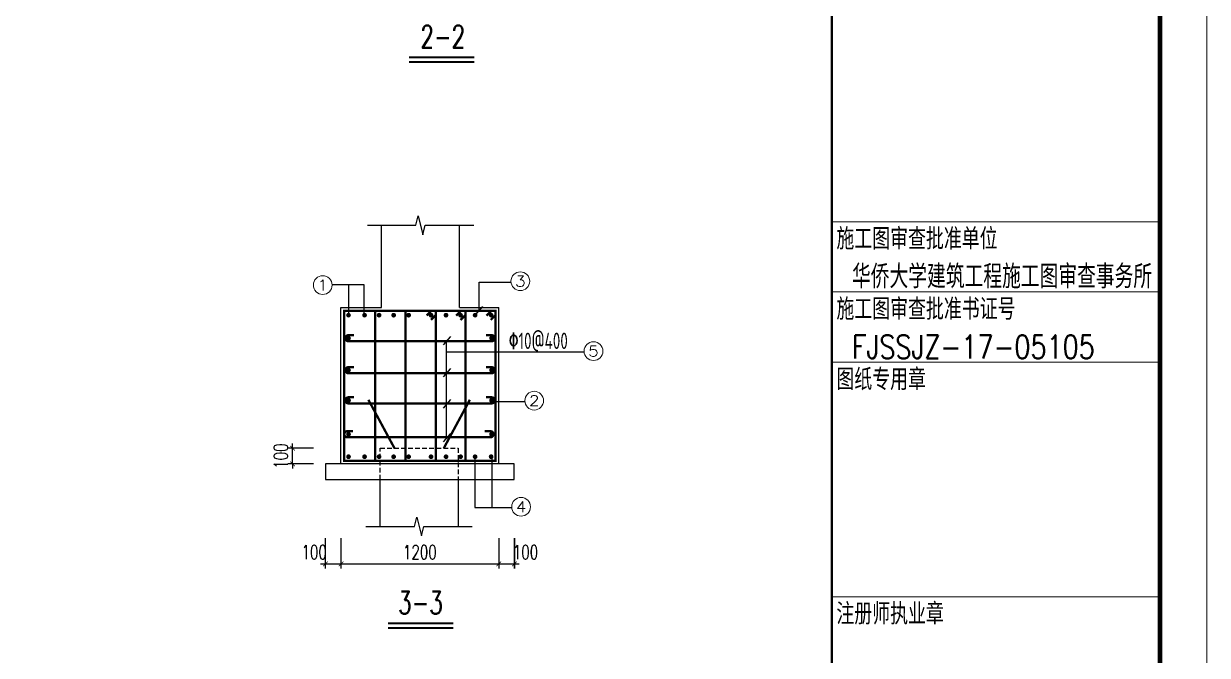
# Model space of a CAD drawing. Extents: x -21254 to 860439, y -324318 to 454338.
# Drawn here: x 492862 to 518103, y 203041 to 216517 of the extents above; entities that cross this region are included whole.
import ezdxf
from ezdxf.enums import TextEntityAlignment as Align

# ---------------------------------------------------------------- set-up
doc = ezdxf.new("R2010")
doc.units = 0
doc.header["$LTSCALE"] = 1000
doc.header["$MEASUREMENT"] = 0
doc.linetypes.add('DASH', pattern=[0.35, 0.25, -0.1])
doc.linetypes.add('DASHED', pattern=[0.75, 0.5, -0.25])
doc.layers.get('0').update_dxf_attribs({"linetype": 'CONTINUOUS'})
doc.layers.get('Defpoints').update_dxf_attribs({"linetype": 'CONTINUOUS', "lineweight": 5})
for name, color, linetype in [('AXIS_TEXT', 7, 'CONTINUOUS'), ('BASE_DE', 7, 'CONTINUOUS'), ('DIMENSION', 3, 'CONTINUOUS'), ('PILE_DASH', 9, 'DASHED'), ('PILE_DE', 7, 'CONTINUOUS'), ('REIN', 1, 'CONTINUOUS'), ('TEXT', 7, 'CONTINUOUS'), ('THIN', 7, 'CONTINUOUS')]:
    doc.layers.add(name, color=color, linetype=linetype)
for name, color, linetype, lineweight in [('DIM', 3, 'CONTINUOUS', 5), ('FRAME', 3, 'CONTINUOUS', 5), ('PUB_TEXT', 7, 'CONTINUOUS', 5)]:
    doc.layers.add(name, color=color, linetype=linetype, lineweight=lineweight)
doc.styles.add('_HZTXT', font='TXT', dxfattribs={"width": 0.8, "bigfont": 'HZTXT'})
doc.styles.add('_TCH_AXIS', font='COMPLEX', dxfattribs={"bigfont": 'GBCBIG'})
doc.styles.add('COMPLEX', font='COMPLEX')
doc.styles.add('DXFS', font='txt.shx', dxfattribs={"width": 0.65, "bigfont": 'dxfs.shx'})
doc.styles.add('FRAME', font='simhei.ttf', dxfattribs={"width": 0.7})
doc.styles.add('TSSD_Dimension', font='TXT.shx', dxfattribs={"width": 0.7, "bigfont": 'hztxt.shx'})
doc.styles.add('TSSD_REIN', font='Tssdeng.shx', dxfattribs={"width": 0.7, "bigfont": 'hztxt.shx'})
doc.dimstyles.new('TSSD_30_100', dxfattribs={"dimtxt": 300, "dimasz": 100, "dimexe": 100, "dimexo": 250, "dimgap": 100, "dimtad": 1, "dimdec": 0, "dimlfac": 0.3, "dimzin": 0, "dimdsep": 46, "dimtxsty": 'TSSD_Dimension', "dimblk": 'ARCHTICK', "dimcen": 0, "dimdle": 100, "dimclrt": 7, "dimadec": 0, "dimazin": 0, "dimtfac": 1, "dimtdec": 0, "dimtix": 1, "dimtmove": 2, "dimatfit": 3, "dimfxl": 1, "dimtolj": 1, "dimtzin": 0, "dimarcsym": 0})

# ---------------------------------------------------------------- blocks, each defined once
blk = doc.blocks.new('_AXISO')
blk.add_circle((0, 0), 0.5)
at = {"layer": 'AXIS_TEXT', "style": 'COMPLEX', "width": 1.041667}
blk.add_attdef('A', text='', height=0.56, dxfattribs=at).set_placement((-0.25, -0.28), (0.25, -0.28), align=Align.FIT)
blk = doc.blocks.new('_ARCHTICK')
at = {"color": 0, "linetype": 'ByBlock', "const_width": 0.15}
blk.add_lwpolyline([(-0.5, -0.5), (0.5, 0.5)], dxfattribs=at)
blk = doc.blocks.new('*D876')
at = {"layer": 'Defpoints', "color": 0, "transparency": 16777216}
for p in [(224857, 151194), (225557, 151194), (225557, 150861)]:
    blk.add_point(p, dxfattribs=at)
at = {"layer": 'DIM', "color": 0, "lineweight": -2, "transparency": 16777216}
for p, q in [((225307, 151194), (224757, 151194)), ((224857, 151194), (224857, 151294)), ((224857, 150861), (224857, 151194)), ((225307, 150861), (224757, 150861)), ((224857, 150861), (224857, 150761))]:
    blk.add_line(p, q, dxfattribs=at)
at = {"layer": 'DIM', "color": 0, "lineweight": -2, "transparency": 16777216, "xscale": 100, "yscale": 100, "zscale": 100}
for p, rotation in [((224857, 151194), 270), ((224857, 150861), 90)]:
    blk.add_blockref('_ARCHTICK', p, dxfattribs=dict(at, rotation=rotation))
at = {"layer": 'DIM', "color": 7, "transparency": 16777216, "insert": (224607, 151027), "char_height": 300, "attachment_point": 5, "rotation": 90, "style": 'TSSD_Dimension'}
blk.add_mtext('\\A1;100', dxfattribs=at)
blk = doc.blocks.new('*D877')
at = {"layer": 'Defpoints', "color": 0, "transparency": 16777216}
for p in [(229254, 149527), (229588, 149527), (229588, 148727)]:
    blk.add_point(p, dxfattribs=at)
at = {"layer": 'DIM', "color": 0, "lineweight": -2, "transparency": 16777216}
for p, q in [((229254, 149277), (229254, 148627)), ((229588, 149277), (229588, 148627)), ((229154, 148727), (229688, 148727))]:
    blk.add_line(p, q, dxfattribs=at)
at = {"layer": 'DIM', "color": 0, "lineweight": -2, "transparency": 16777216, "xscale": 100, "yscale": 100, "zscale": 100, "rotation": 180}
blk.add_blockref('_ARCHTICK', (229254, 148727), dxfattribs=at)
at = {"layer": 'DIM', "color": 0, "lineweight": -2, "transparency": 16777216, "xscale": 100, "yscale": 100, "zscale": 100}
blk.add_blockref('_ARCHTICK', (229588, 148727), dxfattribs=at)
at = {"layer": 'DIM', "color": 7, "transparency": 16777216, "insert": (229826, 148977), "char_height": 300, "attachment_point": 5, "style": 'TSSD_Dimension'}
blk.add_mtext('\\A1;100', dxfattribs=at)
blk = doc.blocks.new('*D878')
at = {"layer": 'Defpoints', "color": 0, "transparency": 16777216}
for p in [(225891, 149527), (229254, 149527), (229254, 148727)]:
    blk.add_point(p, dxfattribs=at)
at = {"layer": 'DIM', "color": 0, "lineweight": -2, "transparency": 16777216}
for p, q in [((225891, 149277), (225891, 148627)), ((229254, 149277), (229254, 148627)), ((225791, 148727), (229354, 148727))]:
    blk.add_line(p, q, dxfattribs=at)
at = {"layer": 'DIM', "color": 0, "lineweight": -2, "transparency": 16777216, "xscale": 100, "yscale": 100, "zscale": 100, "rotation": 180}
blk.add_blockref('_ARCHTICK', (225891, 148727), dxfattribs=at)
at = {"layer": 'DIM', "color": 0, "lineweight": -2, "transparency": 16777216, "xscale": 100, "yscale": 100, "zscale": 100}
blk.add_blockref('_ARCHTICK', (229254, 148727), dxfattribs=at)
at = {"layer": 'DIM', "color": 7, "transparency": 16777216, "insert": (227573, 148977), "char_height": 300, "attachment_point": 5, "style": 'TSSD_Dimension'}
blk.add_mtext('\\A1;1200', dxfattribs=at)
blk = doc.blocks.new('*D879')
at = {"layer": 'Defpoints', "color": 0, "transparency": 16777216}
for p in [(225557, 149527), (225891, 149527), (225891, 148727)]:
    blk.add_point(p, dxfattribs=at)
at = {"layer": 'DIM', "color": 0, "lineweight": -2, "transparency": 16777216}
for p, q in [((225557, 149277), (225557, 148627)), ((225891, 149277), (225891, 148627)), ((225457, 148727), (225991, 148727))]:
    blk.add_line(p, q, dxfattribs=at)
at = {"layer": 'DIM', "color": 0, "lineweight": -2, "transparency": 16777216, "xscale": 100, "yscale": 100, "zscale": 100, "rotation": 180}
blk.add_blockref('_ARCHTICK', (225557, 148727), dxfattribs=at)
at = {"layer": 'DIM', "color": 0, "lineweight": -2, "transparency": 16777216, "xscale": 100, "yscale": 100, "zscale": 100}
blk.add_blockref('_ARCHTICK', (225891, 148727), dxfattribs=at)
at = {"layer": 'DIM', "color": 7, "transparency": 16777216, "insert": (225319, 148977), "char_height": 300, "attachment_point": 5, "style": 'TSSD_Dimension'}
blk.add_mtext('\\A1;100', dxfattribs=at)
blk = doc.blocks.new('*D1567')
at = {"layer": 'Defpoints', "color": 0, "transparency": 16777216}
for p in [(498595, 207458), (499295, 207458), (499295, 207125)]:
    blk.add_point(p, dxfattribs=at)
at = {"layer": 'DIM', "color": 0, "lineweight": -2, "transparency": 16777216}
for p, q in [((498595, 207458), (498595, 207558)), ((499045, 207458), (498495, 207458)), ((498595, 207125), (498595, 207458)), ((499045, 207125), (498495, 207125)), ((498595, 207125), (498595, 207025))]:
    blk.add_line(p, q, dxfattribs=at)
at = {"layer": 'DIM', "color": 0, "lineweight": -2, "transparency": 16777216, "xscale": 100, "yscale": 100, "zscale": 100}
for p, rotation in [((498595, 207458), 270), ((498595, 207125), 90)]:
    blk.add_blockref('_ARCHTICK', p, dxfattribs=dict(at, rotation=rotation))
at = {"layer": 'DIM', "color": 7, "transparency": 16777216, "insert": (498345, 207291), "char_height": 300, "attachment_point": 5, "rotation": 90, "style": 'TSSD_Dimension'}
blk.add_mtext('\\A1;100', dxfattribs=at)
blk = doc.blocks.new('*D1568')
at = {"layer": 'Defpoints', "color": 0, "transparency": 16777216}
for p in [(502992, 205791), (503325, 205791), (503325, 204991)]:
    blk.add_point(p, dxfattribs=at)
at = {"layer": 'DIM', "color": 0, "lineweight": -2, "transparency": 16777216}
for p, q in [((502992, 205541), (502992, 204891)), ((503325, 205541), (503325, 204891)), ((502892, 204991), (503425, 204991))]:
    blk.add_line(p, q, dxfattribs=at)
at = {"layer": 'DIM', "color": 0, "lineweight": -2, "transparency": 16777216, "xscale": 100, "yscale": 100, "zscale": 100, "rotation": 180}
blk.add_blockref('_ARCHTICK', (502992, 204991), dxfattribs=at)
at = {"layer": 'DIM', "color": 0, "lineweight": -2, "transparency": 16777216, "xscale": 100, "yscale": 100, "zscale": 100}
blk.add_blockref('_ARCHTICK', (503325, 204991), dxfattribs=at)
at = {"layer": 'DIM', "color": 7, "transparency": 16777216, "insert": (503564, 205241), "char_height": 300, "attachment_point": 5, "style": 'TSSD_Dimension'}
blk.add_mtext('\\A1;100', dxfattribs=at)
blk = doc.blocks.new('*D1569')
at = {"layer": 'Defpoints', "color": 0, "transparency": 16777216}
for p in [(499629, 205791), (502992, 205791), (502992, 204991)]:
    blk.add_point(p, dxfattribs=at)
at = {"layer": 'DIM', "color": 0, "lineweight": -2, "transparency": 16777216}
for p, q in [((499629, 205541), (499629, 204891)), ((502992, 205541), (502992, 204891)), ((499529, 204991), (503092, 204991))]:
    blk.add_line(p, q, dxfattribs=at)
at = {"layer": 'DIM', "color": 0, "lineweight": -2, "transparency": 16777216, "xscale": 100, "yscale": 100, "zscale": 100, "rotation": 180}
blk.add_blockref('_ARCHTICK', (499629, 204991), dxfattribs=at)
at = {"layer": 'DIM', "color": 0, "lineweight": -2, "transparency": 16777216, "xscale": 100, "yscale": 100, "zscale": 100}
blk.add_blockref('_ARCHTICK', (502992, 204991), dxfattribs=at)
at = {"layer": 'DIM', "color": 7, "transparency": 16777216, "insert": (501310, 205241), "char_height": 300, "attachment_point": 5, "style": 'TSSD_Dimension'}
blk.add_mtext('\\A1;1200', dxfattribs=at)
blk = doc.blocks.new('*D1570')
at = {"layer": 'Defpoints', "color": 0, "transparency": 16777216}
for p in [(499295, 205791), (499629, 205791), (499629, 204991)]:
    blk.add_point(p, dxfattribs=at)
at = {"layer": 'DIM', "color": 0, "lineweight": -2, "transparency": 16777216}
for p, q in [((499295, 205541), (499295, 204891)), ((499629, 205541), (499629, 204891)), ((499195, 204991), (499729, 204991))]:
    blk.add_line(p, q, dxfattribs=at)
at = {"layer": 'DIM', "color": 0, "lineweight": -2, "transparency": 16777216, "xscale": 100, "yscale": 100, "zscale": 100, "rotation": 180}
blk.add_blockref('_ARCHTICK', (499295, 204991), dxfattribs=at)
at = {"layer": 'DIM', "color": 0, "lineweight": -2, "transparency": 16777216, "xscale": 100, "yscale": 100, "zscale": 100}
blk.add_blockref('_ARCHTICK', (499629, 204991), dxfattribs=at)
at = {"layer": 'DIM', "color": 7, "transparency": 16777216, "insert": (499057, 205241), "char_height": 300, "attachment_point": 5, "style": 'TSSD_Dimension'}
blk.add_mtext('\\A1;100', dxfattribs=at)
blk = doc.blocks.new('*D903')
at = {"layer": 'Defpoints', "color": 0, "transparency": 16777216}
for p in [(498595, 207458), (499295, 207458), (499295, 207125)]:
    blk.add_point(p, dxfattribs=at)
at = {"layer": 'DIM', "color": 0, "lineweight": -2, "transparency": 16777216}
for p, q in [((498595, 207458), (498595, 207558)), ((499045, 207458), (498495, 207458)), ((498595, 207125), (498595, 207458)), ((499045, 207125), (498495, 207125)), ((498595, 207125), (498595, 207025))]:
    blk.add_line(p, q, dxfattribs=at)
at = {"layer": 'DIM', "color": 0, "lineweight": -2, "transparency": 16777216, "xscale": 100, "yscale": 100, "zscale": 100}
for p, rotation in [((498595, 207458), 270), ((498595, 207125), 90)]:
    blk.add_blockref('_ARCHTICK', p, dxfattribs=dict(at, rotation=rotation))
at = {"layer": 'DIM', "color": 7, "transparency": 16777216, "insert": (498345, 207291), "char_height": 300, "attachment_point": 5, "rotation": 90, "style": 'TSSD_Dimension'}
blk.add_mtext('\\A1;100', dxfattribs=at)
blk = doc.blocks.new('*D904')
at = {"layer": 'Defpoints', "color": 0, "transparency": 16777216}
for p in [(502992, 205791), (503325, 205791), (503325, 204991)]:
    blk.add_point(p, dxfattribs=at)
at = {"layer": 'DIM', "color": 0, "lineweight": -2, "transparency": 16777216}
for p, q in [((502992, 205541), (502992, 204891)), ((503325, 205541), (503325, 204891)), ((502892, 204991), (503425, 204991))]:
    blk.add_line(p, q, dxfattribs=at)
at = {"layer": 'DIM', "color": 0, "lineweight": -2, "transparency": 16777216, "xscale": 100, "yscale": 100, "zscale": 100, "rotation": 180}
blk.add_blockref('_ARCHTICK', (502992, 204991), dxfattribs=at)
at = {"layer": 'DIM', "color": 0, "lineweight": -2, "transparency": 16777216, "xscale": 100, "yscale": 100, "zscale": 100}
blk.add_blockref('_ARCHTICK', (503325, 204991), dxfattribs=at)
at = {"layer": 'DIM', "color": 7, "transparency": 16777216, "insert": (503564, 205241), "char_height": 300, "attachment_point": 5, "style": 'TSSD_Dimension'}
blk.add_mtext('\\A1;100', dxfattribs=at)
blk = doc.blocks.new('*D905')
at = {"layer": 'Defpoints', "color": 0, "transparency": 16777216}
for p in [(499629, 205791), (502992, 205791), (502992, 204991)]:
    blk.add_point(p, dxfattribs=at)
at = {"layer": 'DIM', "color": 0, "lineweight": -2, "transparency": 16777216}
for p, q in [((499629, 205541), (499629, 204891)), ((502992, 205541), (502992, 204891)), ((499529, 204991), (503092, 204991))]:
    blk.add_line(p, q, dxfattribs=at)
at = {"layer": 'DIM', "color": 0, "lineweight": -2, "transparency": 16777216, "xscale": 100, "yscale": 100, "zscale": 100, "rotation": 180}
blk.add_blockref('_ARCHTICK', (499629, 204991), dxfattribs=at)
at = {"layer": 'DIM', "color": 0, "lineweight": -2, "transparency": 16777216, "xscale": 100, "yscale": 100, "zscale": 100}
blk.add_blockref('_ARCHTICK', (502992, 204991), dxfattribs=at)
at = {"layer": 'DIM', "color": 7, "transparency": 16777216, "insert": (501310, 205241), "char_height": 300, "attachment_point": 5, "style": 'TSSD_Dimension'}
blk.add_mtext('\\A1;1200', dxfattribs=at)
blk = doc.blocks.new('*D906')
at = {"layer": 'Defpoints', "color": 0, "transparency": 16777216}
for p in [(499295, 205791), (499629, 205791), (499629, 204991)]:
    blk.add_point(p, dxfattribs=at)
at = {"layer": 'DIM', "color": 0, "lineweight": -2, "transparency": 16777216}
for p, q in [((499295, 205541), (499295, 204891)), ((499629, 205541), (499629, 204891)), ((499195, 204991), (499729, 204991))]:
    blk.add_line(p, q, dxfattribs=at)
at = {"layer": 'DIM', "color": 0, "lineweight": -2, "transparency": 16777216, "xscale": 100, "yscale": 100, "zscale": 100, "rotation": 180}
blk.add_blockref('_ARCHTICK', (499295, 204991), dxfattribs=at)
at = {"layer": 'DIM', "color": 0, "lineweight": -2, "transparency": 16777216, "xscale": 100, "yscale": 100, "zscale": 100}
blk.add_blockref('_ARCHTICK', (499629, 204991), dxfattribs=at)
at = {"layer": 'DIM', "color": 7, "transparency": 16777216, "insert": (499057, 205241), "char_height": 300, "attachment_point": 5, "style": 'TSSD_Dimension'}
blk.add_mtext('\\A1;100', dxfattribs=at)
blk = doc.blocks.new('BW-42863411', base_point=(676491, -11107, 0))
at = {"layer": 'FRAME'}
for p, q in [((794391, 20893), (787391, 20893)), ((794391, 19393), (787391, 19393)), ((794391, 17893), (787391, 17893)), ((794391, 12893), (787391, 12893))]:
    blk.add_line(p, q, dxfattribs=at)
for points, const_width in [([(676491, 72993), (676491, -11107), (795391, -11107), (795391, 72993)], 20), ([(678991, 71993), (678991, -10107), (794391, -10107), (794391, 71993)], 100)]:
    blk.add_lwpolyline(points, close=True, dxfattribs=dict(at, const_width=const_width))
at = {"layer": 'FRAME', "const_width": 50}
blk.add_lwpolyline([(787391, 71993), (787391, -10107)], dxfattribs=at)
at = {"layer": 'FRAME', "char_height": 400, "attachment_point": 1, "style": 'FRAME'}
for s, insert, width in [('施工图审查批准单位', (787491, 20743), 5412.54), ('施工图审查批准书证号', (787491, 19243), 6008.14), ('图纸专用章', (787491, 17743), 2928.14), ('注册师执业章', (787491, 12743), 3554.58)]:
    blk.add_mtext(s, dxfattribs=dict(at, insert=insert, width=width))
blk = doc.blocks.new('BW-10253150', base_point=(219801.4, 147359.6, 0))
at = {"layer": 'BASE_DE'}
for p, q in [((226754.3, 154194.1), (226754.3, 155951.2)), ((228421, 154194.1), (228421, 155951.2)), ((225890.8, 154194.1), (226754.3, 154194.1)), ((225890.8, 150860.7), (225890.8, 154194.1)), ((228421, 154194.1), (229254.3, 154194.1)), ((229254.3, 150860.7), (229254.3, 154194.1))]:
    blk.add_line(p, q, dxfattribs=at)
blk.add_lwpolyline([(225557.5, 150527.4), (229587.6, 150527.4), (229587.6, 150860.7), (225557.5, 150860.7), (225557.5, 150527.4)], dxfattribs=at)
at = {"layer": 'PILE_DASH', "ltscale": 0.2}
for p, q in [((226724.1, 151194.1), (228390.8, 151194.1)), ((226724.1, 150527.4), (226724.1, 151194.1)), ((228390.8, 151194.1), (228390.8, 150527.4))]:
    blk.add_line(p, q, dxfattribs=at)
at = {"layer": 'PILE_DE'}
for p, q in [((226724.1, 149527.4), (226724.1, 150527.4)), ((228390.8, 150527.4), (228390.8, 149527.4))]:
    blk.add_line(p, q, dxfattribs=at)
at = {"layer": 'REIN', "const_width": 50}
for points in [[(228993.5, 154025.2), (229097.4, 154129.1), (229189.3, 154129.1), (229189.3, 150925.7), (225955.8, 150925.7), (225955.8, 154129.1), (229189.3, 154129.1), (229189.3, 154037.2), (229085.4, 153933.3)], [(228347.2, 154022.8), (228451.2, 154126.7), (228543, 154126.7), (228543, 150923.3), (226619.7, 150923.3), (226619.7, 154126.7), (228543, 154126.7), (228543, 154034.8), (228439.2, 153930.9)], [(227717.6, 154025.2), (227821.6, 154129.1), (227913.4, 154129.1), (227913.4, 150925.7), (227263.7, 150925.7), (227263.7, 154129.1), (227913.4, 154129.1), (227913.4, 154037.2), (227809.5, 153933.3)]]:
    blk.add_lwpolyline(points, dxfattribs=at)
for points in [[(226076.6, 154033.9, 1), (226026.6, 154033.9, 1)], [(226418.7, 154033.9, 1), (226368.7, 154033.9, 1)], [(226728.7, 154033.9, 1), (226678.7, 154033.9, 1)], [(227038.7, 154033.9, 1), (226988.7, 154033.9, 1)], [(227358.7, 154033.9, 1), (227308.7, 154033.9, 1)], [(227786.4, 154033.9, -1), (227836.4, 154033.9, -1)], [(228106.4, 154033.9, -1), (228156.4, 154033.9, -1)], [(228416.4, 154033.9, -1), (228466.4, 154033.9, -1)], [(228726.4, 154033.9, -1), (228776.4, 154033.9, -1)], [(229068.5, 154033.9, -1), (229118.5, 154033.9, -1)], [(226076.6, 153542.2, 1), (226026.6, 153542.2, 1)], [(229126.6, 153542.2, 1), (229076.6, 153542.2, 1)], [(226076.6, 152860.4, 1), (226026.6, 152860.4, 1)], [(229126.6, 152860.4, 1), (229076.6, 152860.4, 1)], [(226076.6, 152216.7, 1), (226026.6, 152216.7, 1)], [(229126.6, 152216.7, 1), (229076.6, 152216.7, 1)], [(226076.6, 151493.6, 1), (226026.6, 151493.6, 1)], [(229126.6, 151493.6, 1), (229076.6, 151493.6, 1)], [(226076.6, 151013.9, 1), (226026.6, 151013.9, 1)], [(226418.7, 151013.9, 1), (226368.7, 151013.9, 1)], [(226728.7, 151013.9, 1), (226678.7, 151013.9, 1)], [(227038.7, 151013.9, 1), (226988.7, 151013.9, 1)], [(227358.7, 151013.9, 1), (227308.7, 151013.9, 1)], [(227786.4, 151013.9, -1), (227836.4, 151013.9, -1)], [(228106.4, 151013.9, -1), (228156.4, 151013.9, -1)], [(228416.4, 151013.9, -1), (228466.4, 151013.9, -1)], [(228726.4, 151013.9, -1), (228776.4, 151013.9, -1)], [(229068.5, 151013.9, -1), (229118.5, 151013.9, -1)]]:
    blk.add_lwpolyline(points, format="xyb", close=True, dxfattribs=at)
for points in [[(226171.6, 153607.2), (226051.6, 153607.2, 1), (226051.6, 153477.2), (229101.6, 153477.2, 1), (229101.6, 153607.2), (228981.6, 153607.2)], [(226171.6, 152925.4), (226051.6, 152925.4, 1), (226051.6, 152795.4), (229101.6, 152795.4, 1), (229101.6, 152925.4), (228981.6, 152925.4)], [(226171.6, 152281.7), (226051.6, 152281.7, 1), (226051.6, 152151.7), (229101.6, 152151.7, 1), (229101.6, 152281.7), (228981.6, 152281.7)], [(226146.6, 151558.6), (226026.6, 151558.6, 1), (226026.6, 151428.6), (229076.6, 151428.6, 1), (229076.6, 151558.6), (228956.6, 151558.6)]]:
    blk.add_lwpolyline(points, format="xyb", dxfattribs=at)
at = {"layer": 'REIN', "linetype": 'DASH', "const_width": 50}
for points in [[(227032.6, 151194.1), (226476, 152228.3)], [(228082.3, 151194.1), (228638.9, 152228.3)]]:
    blk.add_lwpolyline(points, dxfattribs=at)
at = {"layer": 'TEXT'}
for p, q in [((228837.6, 154129.1), (228837.6, 154741.5)), ((228837.6, 154741.5), (229516.3, 154741.5)), ((226384.2, 154679.4), (225702.3, 154679.4)), ((226061.6, 154029.1), (226061.6, 154679.4)), ((226384.2, 154079.1), (226384.2, 154679.4)), ((228760.1, 154040), (228915.1, 154218.1)), ((228079.3, 153403.2), (228234.3, 153581.3)), ((228143.7, 151404.2), (228143.7, 153487.6)), ((228143.7, 153250.2), (231076.1, 153250.2)), ((228079.3, 152721.4), (228234.3, 152899.5)), ((228079.3, 152053.3), (228234.3, 152231.3)), ((229074.1, 152193.7), (229812.3, 152193.7)), ((228079.3, 151330.2), (228234.3, 151508.3)), ((228745.1, 151007.8), (228745.1, 149929.4)), ((229105.1, 151007.8), (229105.1, 149929.4)), ((228745.1, 149929.4), (229532.3, 149929.4))]:
    blk.add_line(p, q, dxfattribs=at)
at = {"layer": 'TEXT', "color": 6, "const_width": 45}
for points in [[(228734.9, 159536.9), (227343.5, 159536.9)], [(228734.9, 159436.9), (227343.5, 159436.9)], [(228283.8, 147459.6), (226892.5, 147459.6)], [(228283.8, 147359.6), (226892.5, 147359.6)]]:
    blk.add_lwpolyline(points, dxfattribs=at)
at = {"layer": 'THIN'}
for points in [[(226454.3, 155951.2), (227487.6, 155951.2), (227537.6, 156151.2), (227637.6, 155751.2), (227687.6, 155951.2), (228721, 155951.2)], [(226424.1, 149527.4), (227457.5, 149527.4), (227507.5, 149727.4), (227607.5, 149327.4), (227657.5, 149527.4), (228690.8, 149527.4)]]:
    blk.add_lwpolyline(points, dxfattribs=at)
at = {"layer": 'DIM'}
ref = blk.add_blockref('_AXISO', (225502.3, 154676.4), dxfattribs=dict(at, xscale=400, yscale=400, zscale=400))
ref.add_attrib('A', '1', dxfattribs={"layer": 'AXIS_TEXT', "ltscale": 2, "height": 226.3, "style": '_TCH_AXIS', "width": 2.333333}).set_placement((225389.2, 154563.3), (225615.4, 154563.3), align=Align.FIT)
ref = blk.add_blockref('_AXISO', (229715.6, 154758), dxfattribs=dict(at, xscale=400, yscale=400, zscale=400))
ref.add_attrib('A', '3', dxfattribs={"layer": 'AXIS_TEXT', "ltscale": 2, "height": 226.3, "style": '_TCH_AXIS', "width": 1.5}).set_placement((229602.4, 154644.8), (229828.7, 154644.8), align=Align.FIT)
ref = blk.add_blockref('_AXISO', (231275.5, 153266.7), dxfattribs=dict(at, xscale=400, yscale=400, zscale=400))
ref.add_attrib('A', '5', dxfattribs={"layer": 'AXIS_TEXT', "ltscale": 2, "height": 226.3, "style": '_TCH_AXIS', "width": 1.5}).set_placement((231162.3, 153153.6), (231388.6, 153153.6), align=Align.FIT)
ref = blk.add_blockref('_AXISO', (230011.6, 152210.2), dxfattribs=dict(at, xscale=400, yscale=400, zscale=400))
ref.add_attrib('A', '2', dxfattribs={"layer": 'AXIS_TEXT', "ltscale": 2, "height": 226.3, "style": '_TCH_AXIS', "width": 1.5}).set_placement((229898.5, 152097.1), (230124.7, 152097.1), align=Align.FIT)
ref = blk.add_blockref('_AXISO', (229731.6, 149945.9), dxfattribs=dict(at, xscale=400, yscale=400, zscale=400))
ref.add_attrib('A', '4', dxfattribs={"layer": 'AXIS_TEXT', "ltscale": 2, "height": 226.3, "style": '_TCH_AXIS', "width": 1.3125}).set_placement((229618.5, 149832.8), (229844.7, 149832.8), align=Align.FIT)
at = {"layer": 'PUB_TEXT', "linetype": 'Continuous', "style": 'DXFS', "width": 0.7}
for s, p in [('2-2', (228062.3, 159736.9)), ('3-3', (227585.7, 147659.6))]:
    blk.add_text(s, height=480, dxfattribs=at).set_placement(p, align=Align.CENTER)
at = {"layer": 'TEXT', "style": 'TSSD_REIN', "width": 0.7}
blk.add_text('%%13010@400', height=350, dxfattribs=at).set_placement((229468.2, 153311.3))
at = {"layer": 'DIM'}
dim = blk.add_linear_dim(base=(224857.5, 151194.1), p1=(225557.5, 150860.7), p2=(225557.5, 151194.1), angle=90, dimstyle='TSSD_30_100', dxfattribs=at)
dim.commit()
dim.dimension.update_dxf_attribs({"geometry": '*D876', "text_midpoint": (224607.5, 151027.4)})
for base, p1, p2, picture, middle in [((225890.8, 148727.4), (225557.5, 149527.4), (225890.8, 149527.4), '*D879', (225318.8, 148977.4)), ((229587.6, 148727.4), (229254.3, 149527.4), (229587.6, 149527.4), '*D877', (229826.3, 148977.4))]:
    dim = blk.add_linear_dim(base=base, p1=p1, p2=p2, dimstyle='TSSD_30_100', dxfattribs=at)
    dim.commit()
    dim.dimension.update_dxf_attribs({"geometry": picture, "text_midpoint": middle, "dimtype": 128})
dim = blk.add_linear_dim(base=(229254.3, 148727.4), p1=(225890.8, 149527.4), p2=(229254.3, 149527.4), text='1200', dimstyle='TSSD_30_100', dxfattribs=at)
dim.commit()
dim.dimension.update_dxf_attribs({"geometry": '*D878', "text_midpoint": (227572.5, 148977.4)})

msp = doc.modelspace()

# ---------------------------------------------------------------- block references
msp.add_blockref('BW-10253150', (493539.078, 203623.524, 0))
at = {"layer": 'DIM'}
ref = msp.add_blockref('_AXISO', (499240.01, 210940.321), dxfattribs=dict(at, xscale=400, yscale=400, zscale=400))
ref.add_attrib('A', '1', dxfattribs={"layer": 'AXIS_TEXT', "ltscale": 2, "height": 226.274, "style": '_TCH_AXIS', "width": 2.333333}).set_placement((499126.873, 210827.184), (499353.147, 210827.184), align=Align.FIT)
ref = msp.add_blockref('_AXISO', (499240.01, 210940.321), dxfattribs=dict(at, xscale=400, yscale=400, zscale=400))
ref.add_attrib('A', '1', dxfattribs={"layer": 'AXIS_TEXT', "ltscale": 2, "height": 226.274, "style": '_TCH_AXIS', "width": 2.333333}).set_placement((499126.873, 210827.184), (499353.147, 210827.184), align=Align.FIT)
ref = msp.add_blockref('_AXISO', (503453.283, 211021.886), dxfattribs=dict(at, xscale=400, yscale=400, zscale=400))
ref.add_attrib('A', '3', dxfattribs={"layer": 'AXIS_TEXT', "ltscale": 2, "height": 226.274, "style": '_TCH_AXIS', "width": 1.5}).set_placement((503340.146, 210908.749), (503566.42, 210908.749), align=Align.FIT)
ref = msp.add_blockref('_AXISO', (503453.283, 211021.886), dxfattribs=dict(at, xscale=400, yscale=400, zscale=400))
ref.add_attrib('A', '3', dxfattribs={"layer": 'AXIS_TEXT', "ltscale": 2, "height": 226.274, "style": '_TCH_AXIS', "width": 1.5}).set_placement((503340.146, 210908.749), (503566.42, 210908.749), align=Align.FIT)
ref = msp.add_blockref('_AXISO', (505013.16, 209530.643), dxfattribs=dict(at, xscale=400, yscale=400, zscale=400))
ref.add_attrib('A', '5', dxfattribs={"layer": 'AXIS_TEXT', "ltscale": 2, "height": 226.274, "style": '_TCH_AXIS', "width": 1.5}).set_placement((504900.023, 209417.506), (505126.297, 209417.506), align=Align.FIT)
ref = msp.add_blockref('_AXISO', (505013.16, 209530.643), dxfattribs=dict(at, xscale=400, yscale=400, zscale=400))
ref.add_attrib('A', '5', dxfattribs={"layer": 'AXIS_TEXT', "ltscale": 2, "height": 226.274, "style": '_TCH_AXIS', "width": 1.5}).set_placement((504900.023, 209417.506), (505126.297, 209417.506), align=Align.FIT)
ref = msp.add_blockref('_AXISO', (503749.305, 208474.13), dxfattribs=dict(at, xscale=400, yscale=400, zscale=400))
ref.add_attrib('A', '2', dxfattribs={"layer": 'AXIS_TEXT', "ltscale": 2, "height": 226.274, "style": '_TCH_AXIS', "width": 1.5}).set_placement((503636.168, 208360.993), (503862.443, 208360.993), align=Align.FIT)
ref = msp.add_blockref('_AXISO', (503749.305, 208474.13), dxfattribs=dict(at, xscale=400, yscale=400, zscale=400))
ref.add_attrib('A', '2', dxfattribs={"layer": 'AXIS_TEXT', "ltscale": 2, "height": 226.274, "style": '_TCH_AXIS', "width": 1.5}).set_placement((503636.168, 208360.993), (503862.443, 208360.993), align=Align.FIT)
ref = msp.add_blockref('_AXISO', (503469.305, 206209.824), dxfattribs=dict(at, xscale=400, yscale=400, zscale=400))
ref.add_attrib('A', '4', dxfattribs={"layer": 'AXIS_TEXT', "ltscale": 2, "height": 226.274, "style": '_TCH_AXIS', "width": 1.3125}).set_placement((503356.168, 206096.687), (503582.443, 206096.687), align=Align.FIT)
ref = msp.add_blockref('_AXISO', (503469.305, 206209.824), dxfattribs=dict(at, xscale=400, yscale=400, zscale=400))
ref.add_attrib('A', '4', dxfattribs={"layer": 'AXIS_TEXT', "ltscale": 2, "height": 226.274, "style": '_TCH_AXIS', "width": 1.3125}).set_placement((503356.168, 206096.687), (503582.443, 206096.687), align=Align.FIT)
at = {"layer": 'DIMENSION'}
msp.add_blockref('BW-42863411', (399193.009, 180292.253, 0), dxfattribs=at)

# ---------------------------------------------------------------- texts
at = {"layer": 'PUB_TEXT', "style": '_HZTXT', "width": 0.8}
for s, p in [('华侨大学建筑工程施工图审查事务所', (510526.295, 210871.314)), ('FJSSJZ-17-05105', (510526.295, 209371.314))]:
    msp.add_text(s, height=500, dxfattribs=at).set_placement(p)

# ---------------------------------------------------------------- dimensions: what is measured, and where the dimension line sits
at = {"layer": 'DIM'}
for picture in ['*D1567', '*D903']:
    dim = msp.add_linear_dim(base=(498595.182, 207457.973), p1=(499295.182, 207124.64), p2=(499295.182, 207457.973), angle=90, dimstyle='TSSD_30_100', dxfattribs=at)
    dim.commit()
    dim.dimension.update_dxf_attribs({"geometry": picture, "text_midpoint": (498345.182, 207291.307)})
for base, p1, p2, picture, middle in [((499628.515, 204991.307), (499295.182, 205791.307), (499628.515, 205791.307), '*D1570', (499056.545, 205241.307)), ((499628.515, 204991.307), (499295.182, 205791.307), (499628.515, 205791.307), '*D906', (499056.545, 205241.307)), ((503325.332, 204991.307), (502991.999, 205791.307), (503325.332, 205791.307), '*D1568', (503563.968, 205241.307)), ((503325.332, 204991.307), (502991.999, 205791.307), (503325.332, 205791.307), '*D904', (503563.968, 205241.307))]:
    dim = msp.add_linear_dim(base=base, p1=p1, p2=p2, dimstyle='TSSD_30_100', dxfattribs=at)
    dim.commit()
    dim.dimension.update_dxf_attribs({"geometry": picture, "text_midpoint": middle, "dimtype": 160})
for picture in ['*D1569', '*D905']:
    dim = msp.add_linear_dim(base=(502991.999, 204991.307), p1=(499628.515, 205791.307), p2=(502991.999, 205791.307), text='1200', dimstyle='TSSD_30_100', dxfattribs=at)
    dim.commit()
    dim.dimension.update_dxf_attribs({"geometry": picture, "text_midpoint": (501310.257, 205241.307)})

doc.saveas('drawing.dxf')
